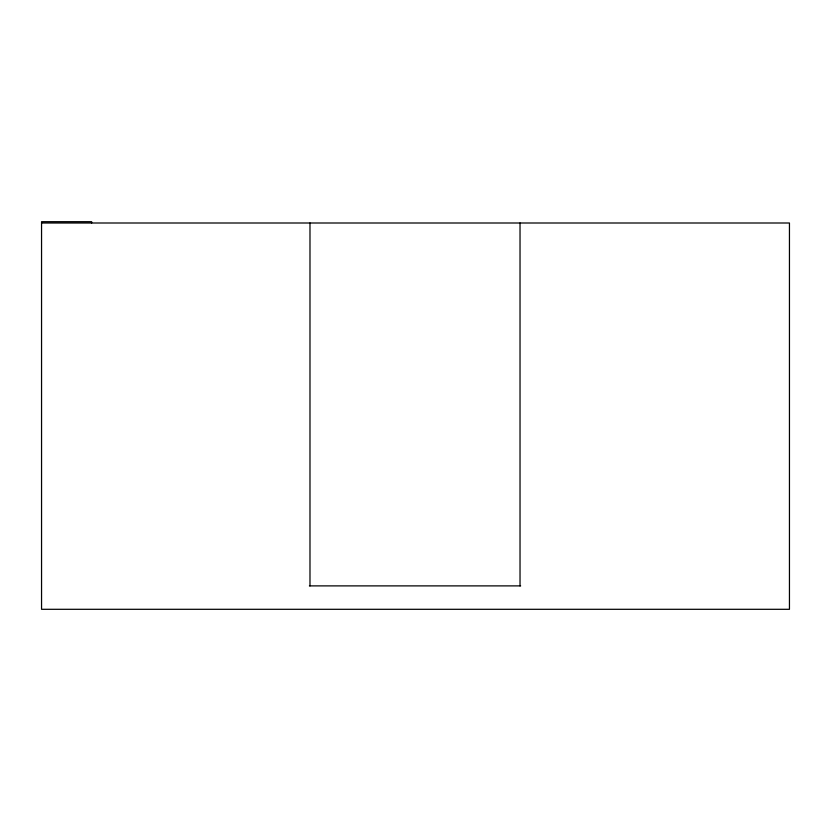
<?xml version="1.0" encoding="UTF-8"?>
<svg xmlns="http://www.w3.org/2000/svg" width="831" height="831" viewBox="0 0 831 831"><rect width="100%" height="100%" fill="white"/><g stroke="black" fill="none" stroke-linecap="round" stroke-linejoin="round"><path stroke-width="1.25" d="M41.55 222.999L789.45 222.999L789.45 609.3L41.55 609.3L41.55 221.7L91.649 221.7L91.649 222.999M309.392 585.886L520.653 585.886M520.029 222.999L520.029 585.886M309.984 222.999L309.984 585.886"/></g></svg>
